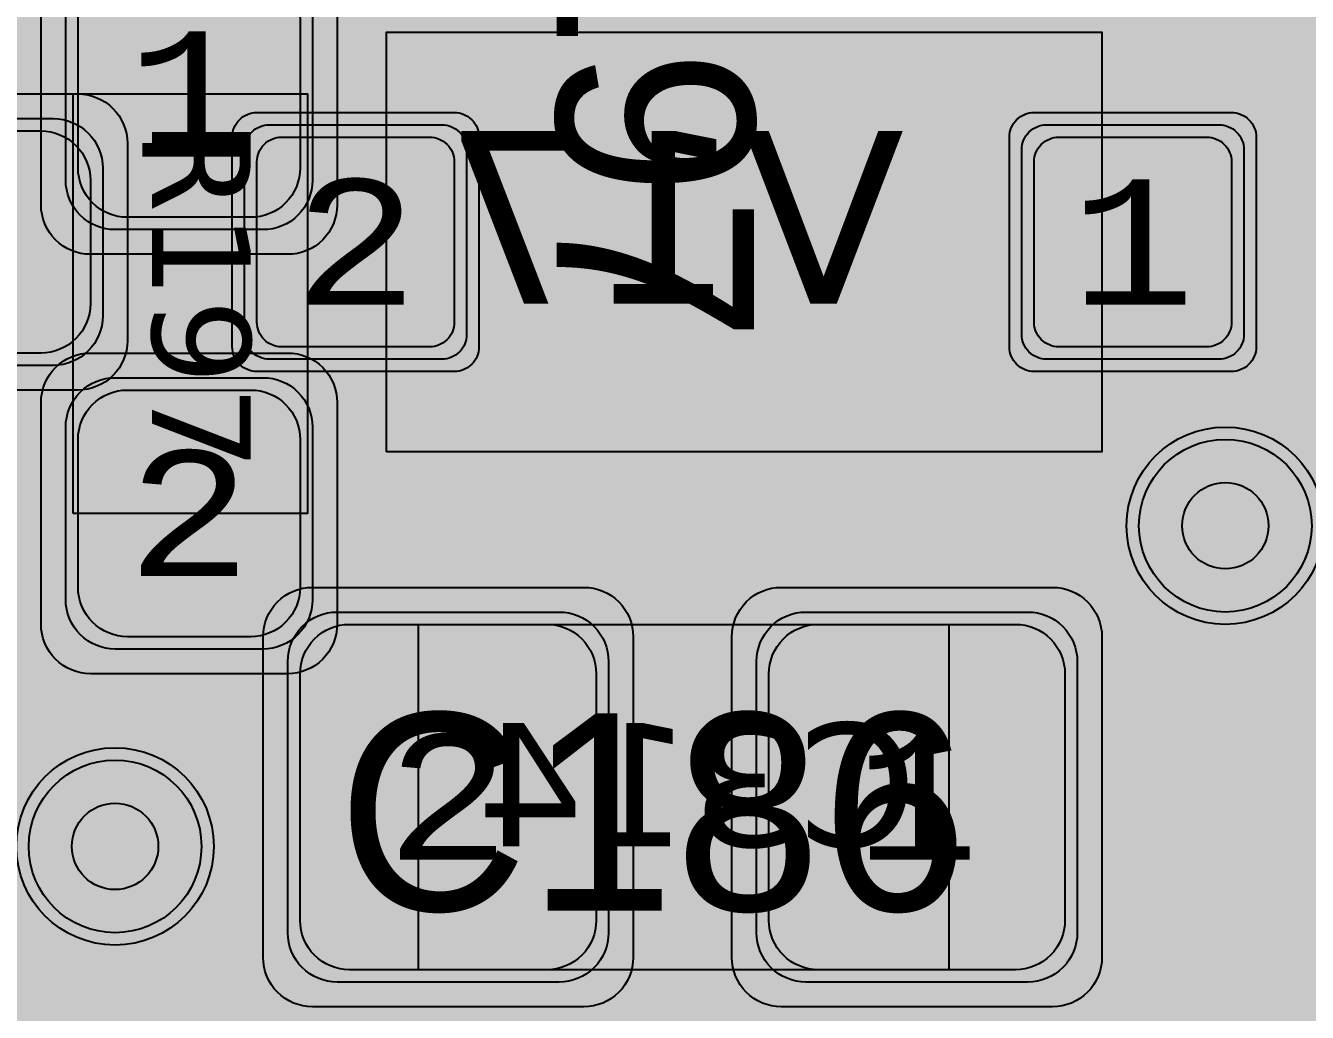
# Model space of a CAD drawing. Extents: x -28 to 199, y -61 to 255.
# Drawn here: x 134.84 to 140.03, y 113.63 to 117.63 of the extents above; entities that cross this region are included whole.
import ezdxf
from ezdxf.enums import TextEntityAlignment as Align

# ---------------------------------------------------------------- set-up
doc = ezdxf.new("R2010")
doc.units = 0
doc.header["$MEASUREMENT"] = 0
for name, color, linetype in [('ASSEMBLY_OUTLINES_BTM', 191, 'CONTINUOUS'), ('ASSEMBLY_OUTLINES_TOP', 102, 'CONTINUOUS'), ('ASSEMBLY_PART_NUMBERS_BTM', 191, 'CONTINUOUS'), ('ASSEMBLY_PART_NUMBERS_TOP', 102, 'CONTINUOUS'), ('ASSEMBLY_REF_DES_BTM', 191, 'CONTINUOUS'), ('ASSEMBLY_REF_DES_TOP', 102, 'CONTINUOUS'), ('DRILL_DRAWING', 21, 'CONTINUOUS'), ('GENERATED_SILKSCREEN_BTM', 255, 'CONTINUOUS'), ('GENERATED_SILKSCREEN_TOP', 140, 'CONTINUOUS'), ('PART_PADS_SMD_BTM', 10, 'CONTINUOUS'), ('PART_PADS_SMD_TOP', 150, 'CONTINUOUS'), ('PIN_NUMBERS_BTM', 8, 'CONTINUOUS'), ('PIN_NUMBERS_TOP', 8, 'CONTINUOUS'), ('PLACEMENT_OUTLINES_BTM', 222, 'CONTINUOUS'), ('PLACEMENT_OUTLINES_TOP', 130, 'CONTINUOUS'), ('PLANE_DATA_LAYER_2', 230, 'CONTINUOUS'), ('PLANE_DATA_LAYER_TOP', 150, 'CONTINUOUS'), ('PLANE_SHAPES_LAYER_2', 230, 'CONTINUOUS'), ('PLANE_SHAPES_LAYER_3', 81, 'CONTINUOUS'), ('PLANE_SHAPES_LAYER_TOP', 150, 'CONTINUOUS'), ('SILKSCREEN_OUTLINES_BTM', 211, 'CONTINUOUS'), ('SILKSCREEN_OUTLINES_TOP', 150, 'CONTINUOUS'), ('SILKSCREEN_REF_DES_TOP', 150, 'CONTINUOUS'), ('SOLDERMASK_PADS_BTM', 12, 'CONTINUOUS'), ('SOLDERMASK_PADS_TOP', 180, 'CONTINUOUS'), ('SOLDERPASTE_PADS_BTM', 12, 'CONTINUOUS'), ('SOLDERPASTE_PADS_TOP', 180, 'CONTINUOUS'), ('TRACES_LAYER_2', 230, 'CONTINUOUS'), ('TRACES_LAYER_3', 81, 'CONTINUOUS'), ('TRACES_LAYER_BOTTOM', 10, 'CONTINUOUS'), ('TRACES_LAYER_TOP', 150, 'CONTINUOUS'), ('VIA_HOLES_LAYER_2', 30, 'CONTINUOUS'), ('VIA_HOLES_LAYER_3', 30, 'CONTINUOUS'), ('VIA_HOLES_LAYER_BOTTOM', 30, 'CONTINUOUS'), ('VIA_HOLES_LAYER_TOP', 30, 'CONTINUOUS'), ('VIA_PADS_LAYER_2', 230, 'CONTINUOUS'), ('VIA_PADS_LAYER_3', 81, 'CONTINUOUS'), ('VIA_PADS_LAYER_BOTTOM', 10, 'CONTINUOUS'), ('VIA_PADS_LAYER_TOP', 150, 'CONTINUOUS')]:
    doc.layers.add(name, color=color, linetype=linetype)
doc.styles.add('COURIER_NEW', font='COUR.TTF')
doc.styles.add('VERDANA', font='verdana.TTF')
doc.styles.add('VERIBEST_GERBER_0', font='txt')

msp = doc.modelspace()

# ---------------------------------------------------------------- hatches: boundary and pattern name
at = {"layer": 'PLANE_DATA_LAYER_2'}
h = msp.add_hatch(color=256, dxfattribs=at)
h.paths.add_polyline_path([(136.977938, 104.900788, -0.0425166317903881), (136.97684, 104.887899, 0.0425189371191998), (136.969634, 104.803321), (136.969634, 103.8357, -0.1989099556854013), (136.947316, 103.781819), (133.471447, 100.30595, 0.1989122151386173), (133.325, 99.952397), (133.325, 93.813669, -0.1989099556853327), (133.302682, 93.759788), (129.846447, 90.303553, 0.1989122151386193), (129.7, 89.95), (129.7, 82.880885, -0.1989099556853327), (129.677682, 82.827004), (125.372996, 78.522318, -0.1989133663344686), (125.319114, 78.5), (124.008004, 78.5, -0.414213562373095), (123.931804, 78.5762), (123.931804, 78.576201, -0.198909955685367), (123.954122, 78.630082), (124.017393, 78.693353, 0.19891218827251), (124.141873, 78.993873), (124.141873, 81.897836, 0.1989121882725186), (124.017393, 82.198356), (121.315166, 84.900583, 0.1989121882725186), (121.014646, 85.025063), (118.085686, 85.025063, 0.1989121882725125), (117.785166, 84.900583), (115.869335, 82.984752, -0.1989133663344686), (115.815453, 82.962434), (111.980365, 82.962434, 0.1989121882725186), (111.679845, 82.837954), (103.605966, 74.764075, -0.6681819935816116), (103.475884, 74.817956), (103.475884, 75.719902, -0.198909955685367), (103.498202, 75.773783), (112.132258, 84.407839, 0.1989121882725186), (112.256738, 84.708359), (112.256738, 87.766792, -0.5791985093720466), (112.371403, 87.832571, 0.9207095428459576), (113.229816, 89.056434, -0.4687192040466884), (113.229816, 89.173566, 0.4687157595514411), (113.229816, 90.326434, -0.4687192040466884), (113.229816, 90.443566, 0.606460415148791), (112.947726, 91.743467, -0.3380635491738142), (112.891615, 91.816971), (112.891615, 91.816972, -0.1989099556853327), (112.913933, 91.870853), (113.850887, 92.807807, -0.4969605349260798), (113.971222, 92.791213, 0.0686227819462532), (114.033421, 92.709116), (117.000682, 89.741856, -0.198909955685367), (117.023, 89.687975), (117.023, 88.767429, -0.228048003750335), (116.994354, 88.707889, 2.854432025872091), (117.805646, 88.707889, -0.228048003750335), (117.777, 88.767429), (117.777, 89.875696, 0.1989121654681639), (117.666579, 90.142275), (114.699318, 93.109536, -0.1989099556853327), (114.677, 93.163417), (114.677, 100.732571, -0.228048003750335), (114.705646, 100.792111, 0.8407221043194625), (114.090183, 101.915205, -0.5141069145394279), (113.989386, 101.987326), (113.989386, 107.618063, -0.6172571328269955), (114.111169, 107.679126, 1.9943987198418727), (114.111169, 108.720874, -0.617257132826957), (113.989386, 108.781937), (113.989386, 126.654985, 0.032533120066096), (113.985795, 126.710116, -0.0325342524810923), (113.985151, 126.720001), (113.985151, 126.720002, -0.6681819935815638), (114.115233, 126.773883), (114.280695, 126.608421, 0.1989121654681736), (114.547274, 126.498), (122.056386, 126.498, -0.1989133663344687), (122.110268, 126.475682), (126.281524, 122.304426, -0.198909955685367), (126.303842, 122.250545), (126.303842, 122.119158, 0.1236662247943365), (126.348588, 121.941012, -0.1606780001424822), (126.356831, 121.893987, 0.3606560929037287), (126.788539, 121.185359, -0.7687174069834758), (126.778046, 121.038457, 7.647506935409171), (127.111461, 121.014641, -0.7687174069834617), (127.121954, 121.161543, 0.6405844281364371), (127.405646, 122.307889, -0.2280480037503427), (127.377, 122.367429), (127.377, 126.6738, -0.414213562373095), (127.4532, 126.75), (128.865978, 126.75, -0.414213562373095), (128.942178, 126.6738), (128.942178, 126.673799, -0.1989099556854013), (128.91986, 126.619918), (128.533421, 126.233479, 0.1989121654681667), (128.423, 125.9669), (128.423, 123.567429, -0.2280480037503427), (128.394354, 123.507889, 2.8544320258721156), (129.205646, 123.507889, -0.2280480037503427), (129.177, 123.567429), (129.177, 125.779179, -0.1989099556854013), (129.199318, 125.83306), (129.986579, 126.62032, 0.0741021212229936), (130.052722, 126.70963, -0.277099918590679), (130.119973, 126.75), (130.174273, 126.75, -0.403683824490227), (130.250423, 126.676549, 0.1956893404127855), (130.451391, 126.229628, -0.2050724899553478), (130.475, 126.174486), (130.475, 122.295253, 0.1989121882725126), (130.59948, 121.994733), (131.330527, 121.263686, -0.1989099556854013), (131.352845, 121.209805), (131.352845, 114.763663, -0.8295497216643613), (131.205645, 114.735997, 0.8295609199568306), (129.95, 114.500001), (129.95, 114.499999, 0.8295609199568306), (131.205645, 114.264003, -0.8295497216643613), (131.352845, 114.236337), (131.352845, 111.668815, -0.198909955685367), (131.330527, 111.614934), (130.692799, 110.977206, 0.1989121882725064), (130.568319, 110.676686), (130.568319, 108.164856, -0.5413714910477632), (130.461467, 108.095093, 0.5413712452295936), (129.55, 107.500001), (129.55, 107.499999, 0.5413712452295937), (130.461467, 106.904907, -0.5413714910477633), (130.568319, 106.835144), (130.568319, 97.583681, 0.1490008545897866), (130.64056, 97.346645, -0.1489978148350905), (130.653512, 97.304146), (130.653512, 97.304145, -0.1942207066511618), (130.632158, 97.251246, 0.5485069438402771), (130.888539, 96.185359, -0.7687174069834758), (130.878046, 96.038457, 7.647506935409185), (131.211461, 96.014641, -0.7687174069834617), (131.221954, 96.161543, 0.6100588580781182), (131.548609, 97.270372, -0.2050724899553477), (131.525, 97.325514), (131.525, 97.477, 0.1677021551964094), (131.434538, 97.739125, -0.1677006453007844), (131.418319, 97.786122), (131.418319, 99.596475, -0.6231693714019529), (131.541139, 99.656749, 0.6231768727902992), (132.75, 100.25, 0.2119397726903838), (132.503162, 100.806173, -0.3779195606310377), (132.491822, 100.906327, 0.943356937975585), (131.551481, 101.648536, -0.6897061753667568), (131.418319, 101.69915), (131.418319, 102.749052, -0.7432602490610456), (131.558052, 102.791123, 0.507237571601238), (132.605828, 102.741787, -0.1165650662333721), (132.633526, 102.76327, 0.0896815058504722), (132.757792, 102.84948), (133.304231, 103.395919, 0.1989121882725186), (133.428711, 103.696439), (133.428711, 113.150158, -0.198909955685367), (133.451029, 113.204039), (134.00052, 113.75353, 0.1989121882725125), (134.125, 114.05405), (134.125, 115.174486, -0.2050724899553477), (134.148609, 115.229628, 2.4974351542811806), (133.251391, 115.229628, -0.2050724899553478), (133.275, 115.174486), (133.275, 114.261653, -0.198909955685367), (133.252682, 114.207772), (132.703191, 113.658281, 0.1989121882725126), (132.578711, 113.357761), (132.578711, 103.904042, -0.1989099556853327), (132.556393, 103.850161), (132.460599, 103.754367, -0.3152207587686722), (132.374533, 103.739179, 0.3712566469041549), (131.558052, 103.508877, -0.7432602490609853), (131.418319, 103.550948), (131.418319, 110.469083, -0.1989099556854013), (131.440637, 110.522964), (132.078365, 111.160692, 0.1989121882725248), (132.202845, 111.461212), (132.202845, 119.995489, -0.6681819935816593), (132.332927, 120.04937), (136.401408, 115.980889, -0.1989099556853327), (136.423726, 115.927008), (136.423726, 114.512395, -0.1989099556853327), (136.401408, 114.458514), (135.933735, 113.990841, -0.6681819935816593), (135.803653, 114.044722), (135.803653, 114.044723, -0.0900388652559256), (135.808516, 114.071509, 4.621395072748782), (135.428491, 113.691484, -0.5237901792127903), (135.531477, 113.620147), (135.531477, 113.620146, -0.1989099556853327), (135.509159, 113.566265), (133.808701, 111.865807, 0.1989122151386246), (133.662254, 111.512254), (133.662254, 107.537746, 0.1989122151386246), (133.808701, 107.184193), (135.333909, 105.658985, -0.1650613667127099), (135.355574, 105.615061, 0.6437565302444234), (136.487538, 105.270109, -0.5051906878791393), (136.609743, 105.259398, 0.1480370251817164), (136.933858, 104.969889, -0.2917988228267626), (136.977938, 104.900789)], flags=0)
h.paths.add_polyline_path([(113.85, 87, -0.9999999999999999), (115.15, 87, -0.9999999999999999)], flags=0)
h.paths.add_polyline_path([(115.25, 125.5, -0.9999999999999999), (116.55000000000001, 125.5, -0.9999999999999999)], flags=0)
h.paths.add_polyline_path([(114.75, 123, -0.9999999999999999), (116.75, 123, -0.9999999999999999)], flags=0)
h.paths.add_polyline_path([(116.232776, 95.682577, 0.7726673183828902), (117.45, 95.999999), (117.45, 96, 0.7083066378647846), (116.29314, 96.40693, -0.531760018124995), (116.167224, 96.417423, 0.772667318382902), (114.95, 96.100001), (114.95, 96.1, 0.7083066378647764), (116.10686, 95.69307, -0.5317600181249857)], flags=0)
h.paths.add_polyline_path([(117.421331, 99.860255, 3.363991928619301), (117.304585, 100.560731, -0.5417095603560502), (117.178669, 100.539745, 3.3639919286193174), (117.295415, 99.839269, -0.5417095603560539)], flags=0)
h.paths.add_polyline_path([(117.44999999999999, 92.3, -0.9999999999999999), (118.75, 92.3, -0.9999999999999999)], flags=0)
h.paths.add_polyline_path([(119.55, 113.4, -0.9999999999999999), (120.85000000000001, 113.4, -0.9999999999999999)], flags=0)
h.paths.add_polyline_path([(119.75, 109.5, -0.9999999999999999), (121.25, 109.5, -0.9999999999999999)], flags=0)
h.paths.add_polyline_path([(120.35, 98.8, -0.9999999999999999), (121.65, 98.8, -0.9999999999999999)], flags=0)
h.paths.add_polyline_path([(120.35, 111.4, -0.9999999999999999), (121.65, 111.4, -0.9999999999999999)], flags=0)
h.paths.add_polyline_path([(120.457283, 123.057713, -0.5359062211731089), (120.330385, 123.05719, 1.3513703040546192), (119.123088, 121.573751, -0.3050494922752397), (119.170567, 121.503171), (119.170567, 121.50317, -0.198909955685367), (119.148249, 121.449289), (118.350727, 120.651767, 0.1989121882725187), (118.226247, 120.351247), (118.226247, 106.65885, -0.198909955685367), (118.203929, 106.604969), (117.471074, 105.872114, -0.205074051956066), (117.415388, 105.849817, 2.455220229755274), (118.05, 105.2), (118.05, 105.199998, 0.0059190874028198), (118.049817, 105.215386, -0.0058690278396138), (118.049796, 105.217175), (118.049796, 105.217193, -0.198909955685367), (118.072114, 105.271074), (118.951767, 106.150727, 0.1989121882725038), (119.076247, 106.451247), (119.076247, 120.143644, -0.198909955685367), (119.098565, 120.197525), (120.108818, 121.207778, -0.0494623730732118), (120.12045, 121.217311, 0.0494618080928846), (120.185326, 121.27048), (120.787867, 121.873021, 0.0494618080928846), (120.841036, 121.937897, -0.0494623730731728), (120.850569, 121.949529), (120.928926, 122.027886, -0.2050740519560306), (120.984612, 122.050183, 1.6971064696081972)], flags=0)
h.paths.add_polyline_path([(121.25, 117.75, -0.9999999999999999), (122.75, 117.75, -0.9999999999999999)], flags=0)
h.paths.add_polyline_path([(122.05, 111.4, -0.9999999999999999), (123.35000000000001, 111.4, -0.9999999999999999)], flags=0)
h.paths.add_polyline_path([(123.29571, 88.162026, 1.6796277836471416), (121.75, 89), (121.75, 88.999999, 0.2324567467697626), (122.139102, 88.20829, -0.3917746108587368), (122.156291, 88.106204, 0.1460189195089194), (122.05, 87.750001), (122.05, 87.75, 1.2874404369000827), (123.270422, 88.061638, -0.3917717789363406)], flags=0)
h.paths.add_polyline_path([(122.65, 105.6, 3.3327468859538776), (123.044022, 106.197474, -0.5991018826014798), (122.939092, 106.281417, 0.0458969718785636), (122.95, 106.399998), (122.95, 106.4, 0.9999999999999999), (121.65, 106.4, 0.2331537315633807), (121.904279, 105.88434, -0.74720291741978), (121.851814, 105.747931, 2.557353807463251), (122.45, 105.1, 0.2331537315633762), (122.195721, 105.61566, -0.74720291741978), (122.248186, 105.752069, 0.121739685827647), (122.555978, 105.802526, -0.599101882601538), (122.660908, 105.718583, 0.0458969718785636), (122.65, 105.600002)], flags=0)
h.paths.add_polyline_path([(123.776372, 102.215741, 2.268015238537925), (122.670454, 102.273947, -0.1736308664859839), (122.687772, 102.22558, -0.157828441953958), (122.673316, 102.180924, 1.8365540169308305), (123.763761, 102.123532, -0.3408039055902447)], flags=0)
h.paths.add_polyline_path([(125.85, 89.1, -0.9999999999999999), (127.15, 89.1, -0.9999999999999999)], flags=0)
h.paths.add_polyline_path([(126.05, 118.8, -0.9999999999999999), (127.35000000000001, 118.8, -0.9999999999999999)], flags=0)
h.paths.add_polyline_path([(126.25, 103.7, -0.9999999999999999), (127.55000000000001, 103.7, -0.9999999999999999)], flags=0)
h.paths.add_polyline_path([(126.35, 85.4, -0.9999999999999999), (127.65, 85.4, -0.9999999999999999)], flags=0)
h.paths.add_polyline_path([(126.35, 87.3, -0.9999999999999999), (127.65, 87.3, -0.9999999999999999)], flags=0)
h.paths.add_polyline_path([(126.75, 115.5, -0.9999999999999999), (128.25, 115.5, -0.9999999999999999)], flags=0)
h.paths.add_polyline_path([(127.25, 83.2, -0.9999999999999999), (128.55, 83.2, -0.9999999999999999)], flags=0)
h.paths.add_polyline_path([(129.5, 95.5), (129.5, 95.500001, 0.2347951257838049), (129.202889, 96.097823, -0.2347971625886518), (129.172702, 96.158562), (129.172702, 96.158563, -0.1989099556854013), (129.19502, 96.212444), (129.356027, 96.373451, 0.1989121882725038), (129.480507, 96.673971), (129.480507, 106.455132, 0.1989121882725038), (129.356027, 106.755652), (126.719253, 109.392426, -0.198909955685367), (126.696935, 109.446307), (126.696935, 110.90022, -0.67775882677704), (126.828419, 110.952662, 2.507233776086384), (126.828419, 111.847338, -0.6777588267769905), (126.696935, 111.89978), (126.696935, 112.86566, 0.1989121882725038), (126.572455, 113.16618), (124.983033, 114.755602, -0.1989099556854013), (124.960715, 114.809483), (124.960715, 119.828112, -0.198909955685367), (124.983033, 119.881993), (125.328926, 120.227886, -0.205074051956065), (125.384612, 120.250183, 2.4552148235298628), (124.75, 120.900002, 0.0059190874028197), (124.750183, 120.884614, -0.0058690278396127), (124.750204, 120.882825), (124.750204, 120.882807, -0.198909955685367), (124.727886, 120.828926), (124.494453, 120.595493, -0.6681819935815638), (124.364371, 120.649374), (124.364371, 120.717126, 0.1989121882725125), (124.239891, 121.017646), (123.147318, 122.110219, -0.198909955685367), (123.125, 122.1641), (123.125, 122.174486, -0.2050724899553477), (123.148609, 122.229628, 2.4974351542811517), (122.251391, 122.229628, -0.2050724899553829), (122.275, 122.174486), (122.275, 121.956497, 0.1989121882725126), (122.39948, 121.655977), (123.492053, 120.563404, -0.198909955685367), (123.514371, 120.509523), (123.514371, 114.406551, 0.19891218827251), (123.638851, 114.106031), (125.318568, 112.426314, -0.198909955685367), (125.340886, 112.372433), (125.340886, 108.878879, 0.1989121882725126), (125.465366, 108.578359), (127.852682, 106.191043, -0.1989099556853327), (127.875, 106.137162), (127.875, 101.425514, -0.2050724899553478), (127.851391, 101.370372, 0.8159834667607626), (128.527623, 100.291159, -0.5233351739894394), (128.630507, 100.219784), (128.630507, 96.881574, -0.1989099556853327), (128.608189, 96.827693), (128.405604, 96.625108, -0.1809134408217212), (128.357013, 96.602974, 0.147660489474916), (128.127329, 96.515812, -0.1654600424582982), (128.080857, 96.5), (127.85, 96.5, 0.1989121882725099), (127.54948, 96.37552), (127.49948, 96.32552, 0.1357250226602834), (127.387774, 96.128414, -0.5450822061688504), (127.266471, 96.087288, 1.9695384942564944), (127.217953, 94.87725, -0.3731724528837284), (127.317035, 94.864977, 0.4338714127250044), (128.266221, 94.847079, -0.3498081147665029), (128.360455, 94.859099, 0.5848883345755964)], flags=0)
h.paths.add_polyline_path([(130.373451, 92.726979, 7.377999984181714), (130.373451, 93.073021, -0.7612838800058466), (130.226549, 93.073021, 7.377999984181725), (130.226549, 92.726979, -0.7612838800058466)], flags=0)
at = {"layer": 'PLANE_DATA_LAYER_TOP'}
h = msp.add_hatch(color=256, dxfattribs=at)
h.paths.add_polyline_path([(145, 119.426166, -0.7996942034350105), (144.854968, 119.393477, 0.799697104217881), (142, 118.750001), (142, 118.749999, 0.799697104217881), (144.854968, 118.106523, -0.7996942034350105), (145, 118.073834), (145, 114.926166, -0.7996942034350105), (144.854968, 114.893477, 0.799697104217881), (142, 114.250001), (142, 114.249999, 0.799697104217881), (144.854968, 113.606523, -0.7996942034350105), (145, 113.573834), (145, 111.5762, -0.414213562373095), (144.9238, 111.5), (139.3262, 111.5, -0.414213562373095), (139.25, 111.5762), (139.25, 111.89139, -0.1579723180388741), (139.264481, 111.93608, 0.1579736474302208), (139.35, 112.2), (139.35, 113.3, 0.1579736474302208), (139.264481, 113.56392, -0.1579723180388741), (139.25, 113.60861), (139.25, 120.9238, -0.414213562373095), (139.3262, 121), (144.9238, 121, -0.414213562373095), (145, 120.9238)], flags=0)
h.paths.add_polyline_path([(141, 112.3, -0.9999999999999999), (142.2, 112.3, -0.9999999999999999)], flags=0)
at = {"layer": 'PLANE_SHAPES_LAYER_2'}
h = msp.add_hatch(color=256, dxfattribs=at)
h.paths.add_polyline_path([(169.5, 129.25), (149.5, 129.25), (142.25, 122), (142.25, 90.5), (147.5, 90.5), (147.5, 80), (154, 80), (154, 69.25), (131.75, 69.25), (131.75, 73.25), (121.25, 73.25), (121.25, 81), (110.5, 81), (110.5, 125.75), (106.5, 125.75), (106.5, 128.75), (93.5, 128.75), (93.5, 120.25), (91.75, 120.25), (91.75, 121.5), (80, 121.5), (80, 118.25), (73.25, 118.25), (73.25, 124.5), (67.5, 124.5), (67.5, 128), (57.75, 128), (57.75, 120.25), (55.25, 120.25), (55.25, 121.5), (47.5, 121.5), (47.5, 119), (35, 119), (35, 134.75), (32.75, 134.75), (32.75, 159.75), (29.25, 159.75), (29.25, 175.25), (22.5, 175.25), (22.5, 195.25), (17.25, 195.25), (17.25, 198), (22.5, 198), (22.5, 216.5), (40.25, 216.5), (40.25, 235.5), (54.5, 235.5), (54.5, 254), (87.25, 254), (87.25, 236.25), (86.25, 236.25), (86.25, 228.75), (81, 228.75), (81, 218.75), (95.25, 218.75), (95.25, 194.5), (87, 194.5), (87, 172), (131.1, 172), (131.1, 208.75), (115.5, 208.75), (115.5, 213.75), (106.75, 213.75), (106.75, 218.75), (110.25, 222.25), (110.25, 226.25), (142.5, 226.25), (142.5, 221.5), (160.5, 221.5), (160.5, 240.75), (169.5, 240.75)])
h.paths.add_polyline_path([(35.5, 149.5), (41.75, 149.5), (41.75, 152), (39.25, 152), (39.25, 154), (37.75, 154), (37.75, 152), (35.5, 152)], flags=16)
h.paths.add_polyline_path([(37.5, 125.75), (37.5, 128.75), (42.75, 128.75), (42.75, 125.75)], flags=16)
h.paths.add_polyline_path([(52, 127.75), (52, 130.75), (54.25, 130.75), (54.25, 127.75)], flags=16)
h.paths.add_polyline_path([(50.75, 219.5), (50.75, 226.5), (71.75, 226.5), (71.75, 219.5)], flags=16)
h.paths.add_polyline_path([(66.5, 150.75), (66.5, 177.5), (72.25, 177.5), (72.25, 150.75)], flags=16)
h.paths.add_polyline_path([(47.25, 185.25), (73, 185.25), (73, 188.25), (70.25, 188.25), (70.25, 191), (47.25, 191)], flags=16)
h.paths.add_polyline_path([(84.5, 208), (84.5, 212.75), (85, 212.75), (85, 208)], flags=16)
h.paths.add_polyline_path([(61.5, 137.25), (87.75, 137.25), (87.75, 140.5), (84.75, 140.5), (84.75, 143), (61.5, 143)], flags=16)
h.paths.add_polyline_path([(88.75, 127), (88.75, 130), (91, 130), (91, 127)], flags=16)
h.paths.add_polyline_path([(85.5, 130.25), (85.5, 132.5), (91, 132.5), (91, 130.25)], flags=16)
h.paths.add_polyline_path([(108.75, 142.25), (135.75, 142.25), (135.75, 145.75), (132.25, 145.75), (132.25, 149), (108.75, 149)], flags=16)
h.paths.add_polyline_path([(114.25, 126.75), (140.75, 126.75), (140.75, 129.75), (137.25, 129.75), (137.25, 133), (114.25, 133)], flags=16)
h.paths.add_polyline_path([(155.25, 180.25), (166.25, 180.25), (166.25, 186.25), (152.25, 186.25), (152.25, 183), (155.25, 183)], flags=16)
at = {"layer": 'PLANE_SHAPES_LAYER_3'}
h = msp.add_hatch(color=256, dxfattribs=at)
h.paths.add_polyline_path([(169.5, 129.25), (149.5, 129.25), (142.25, 122), (142.25, 90.5), (147.5, 90.5), (147.5, 80), (154, 80), (154, 69.25), (131.75, 69.25), (131.75, 73.25), (121.25, 73.25), (121.25, 81), (110.5, 81), (110.5, 125.75), (106.5, 125.75), (106.5, 128.75), (93.5, 128.75), (93.5, 120.25), (91.75, 120.25), (91.75, 121.5), (80, 121.5), (80, 118.25), (73.25, 118.25), (73.25, 124.5), (67.5, 124.5), (67.5, 127.75), (58.25, 127.75), (58.25, 130.25), (88.75, 130.25), (88.75, 127), (91, 127), (91, 132.5), (55, 132.5), (55, 131.25), (52, 131.25), (52, 127.75), (55, 127.75), (55, 127.25), (57.75, 127.25), (57.75, 120.25), (55.25, 120.25), (55.25, 121.5), (47.5, 121.5), (47.5, 119), (35, 119), (35, 134.75), (32.75, 134.75), (32.75, 159.75), (29.25, 159.75), (29.25, 175.25), (22.5, 175.25), (22.5, 195.25), (17.25, 195.25), (17.25, 198), (22.5, 198), (22.5, 216.5), (40.25, 216.5), (40.25, 235.5), (54.5, 235.5), (54.5, 254), (87.25, 254), (87.25, 236.25), (86.25, 236.25), (86.25, 228.75), (81, 228.75), (81, 218.75), (95.25, 218.75), (95.25, 194.5), (87, 194.5), (87, 172), (131.1, 172), (131.1, 208.75), (115.5, 208.75), (115.5, 213.75), (106.75, 213.75), (106.75, 218.75), (110.25, 222.25), (110.25, 226.25), (142.5, 226.25), (142.5, 221.5), (160.5, 221.5), (160.5, 240.75), (169.5, 240.75)])
h.paths.add_polyline_path([(35.5, 149.5), (41.75, 149.5), (41.75, 152), (39.25, 152), (39.25, 154), (37.75, 154), (37.75, 152), (35.5, 152)], flags=16)
h.paths.add_polyline_path([(37.5, 125.75), (37.5, 128.75), (42.75, 128.75), (42.75, 125.75)], flags=16)
h.paths.add_polyline_path([(50.75, 219.5), (50.75, 226.5), (71.75, 226.5), (71.75, 219.5)], flags=16)
h.paths.add_polyline_path([(66.5, 150.75), (66.5, 177.5), (72.25, 177.5), (72.25, 150.75)], flags=16)
h.paths.add_polyline_path([(47.25, 185.25), (73, 185.25), (73, 188.25), (70.25, 188.25), (70.25, 191), (47.25, 191)], flags=16)
h.paths.add_polyline_path([(84.5, 208), (84.5, 212.75), (85, 212.75), (85, 208)], flags=16)
h.paths.add_polyline_path([(61.5, 137.25), (87.75, 137.25), (87.75, 140.5), (84.75, 140.5), (84.75, 143), (61.5, 143)], flags=16)
h.paths.add_polyline_path([(108.75, 142.25), (135.75, 142.25), (135.75, 145.75), (132.25, 145.75), (132.25, 149), (108.75, 149)], flags=16)
h.paths.add_polyline_path([(114.25, 126.75), (140.75, 126.75), (140.75, 129.75), (137.25, 129.75), (137.25, 133), (114.25, 133)], flags=16)
h.paths.add_polyline_path([(155.25, 180.25), (166.25, 180.25), (166.25, 186.25), (152.25, 186.25), (152.25, 183), (155.25, 183)], flags=16)
at = {"layer": 'VIA_HOLES_LAYER_2'}
h = msp.add_hatch(color=256, dxfattribs=at)
edge = h.paths.add_edge_path()
edge.add_arc((139.7, 115.6), 0.175, 0, 360)
h = msp.add_hatch(color=256, dxfattribs=at)
edge = h.paths.add_edge_path()
edge.add_arc((135.2, 114.3), 0.175, 0, 360)
at = {"layer": 'VIA_HOLES_LAYER_3'}
h = msp.add_hatch(color=256, dxfattribs=at)
edge = h.paths.add_edge_path()
edge.add_arc((139.7, 115.6), 0.175, 0, 360)
h = msp.add_hatch(color=256, dxfattribs=at)
edge = h.paths.add_edge_path()
edge.add_arc((135.2, 114.3), 0.175, 0, 360)
at = {"layer": 'VIA_HOLES_LAYER_BOTTOM'}
h = msp.add_hatch(color=256, dxfattribs=at)
edge = h.paths.add_edge_path()
edge.add_arc((139.7, 115.6), 0.175, 0, 360)
h = msp.add_hatch(color=256, dxfattribs=at)
edge = h.paths.add_edge_path()
edge.add_arc((135.2, 114.3), 0.175, 0, 360)
at = {"layer": 'VIA_HOLES_LAYER_TOP'}
h = msp.add_hatch(color=256, dxfattribs=at)
edge = h.paths.add_edge_path()
edge.add_arc((139.7, 115.6), 0.175, 0, 360)
h = msp.add_hatch(color=256, dxfattribs=at)
edge = h.paths.add_edge_path()
edge.add_arc((135.2, 114.3), 0.175, 0, 360)

# ---------------------------------------------------------------- linework, layer by layer
at = {"layer": 'ASSEMBLY_OUTLINES_BTM'}
for points in [[(136.3, 115.9), (136.3, 117.6), (139.2, 117.6), (139.2, 115.9)], [(136.43, 113.8), (136.43, 115.2), (138.58, 115.2), (138.58, 113.8)]]:
    msp.add_lwpolyline(points, close=True, dxfattribs=at)
at = {"layer": 'ASSEMBLY_OUTLINES_BTM', "const_width": 0.1}
msp.add_lwpolyline([(138.75, 117.5), (138.75, 116)], dxfattribs=at)
at = {"layer": 'ASSEMBLY_OUTLINES_TOP'}
msp.add_lwpolyline([(135.03, 115.65), (135.03, 117.35), (135.98, 117.35), (135.98, 115.65)], close=True, dxfattribs=at)
at = {"layer": 'GENERATED_SILKSCREEN_BTM', "const_width": 0.15}
for points in [[(139.58, 118.4436), (139.9976, 117.7004)], [(139.9976, 117.7004), (139.9992, 117.6948), (139.9984, 117.6892), (139.9952, 117.6844), (139.9904, 117.6812), (139.9848, 117.6796), (139.9792, 117.6788), (139.9744, 117.6804), (139.9704, 117.6852), (139.5392, 118.4524)]]:
    msp.add_lwpolyline(points, dxfattribs=at)
for points in [[(139.200005, 117.3), (139.199995, 117.3), (139.199995, 117.599995), (136.300005, 117.599995), (136.300005, 117.3), (136.299995, 117.3), (136.299995, 117.6, -0.4142135624), (136.3, 117.600005), (139.2, 117.600005, -0.4142135624), (139.200005, 117.6), (139.200005, 117.3)], [(139.200005, 115.9, -0.4142135624), (139.2, 115.899995), (136.3, 115.899995, -0.4142135624), (136.299995, 115.9), (136.299995, 116.2), (136.300005, 116.2), (136.300005, 115.900005), (139.199995, 115.900005), (139.199995, 116.2), (139.200005, 116.2), (139.200005, 115.9)], [(137.769515, 115.200005, 1.10969e-05), (137.769508, 115.199995), (137.230492, 115.199995, 1.10969e-05), (137.230485, 115.200005), (137.769515, 115.200005)], [(137.769515, 113.799995), (137.230485, 113.799995, 1.10969e-05), (137.230492, 113.800005), (137.769508, 113.800005, 1.10969e-05), (137.769515, 113.799995)]]:
    msp.add_lwpolyline(points, format="xyb", dxfattribs=at)
at = {"layer": 'GENERATED_SILKSCREEN_TOP', "const_width": 0.15}
for points in [[(136.9932, 117.9204), (136.9932, 117.6084), (136.994, 117.6028), (136.998, 117.598), (137.0036, 117.5956), (137.0092, 117.5948), (137.0156, 117.5956), (137.0212, 117.598), (137.0252, 117.6028), (137.026, 117.6084), (137.026, 117.7492)], [(136.9964, 117.166), (137.106, 117.3004), (137.11, 117.3044), (137.1148, 117.3052), (137.1204, 117.3044), (137.126, 117.3012), (137.1308, 117.298), (137.1332, 117.2924), (137.134, 117.2876), (137.1324, 117.282), (137.026, 117.1516), (137.026, 116.8932), (137.1268, 116.7684), (137.414, 116.7684), (137.326, 116.8772), (137.3244, 116.8804), (137.3236, 116.8812), (137.3228, 116.8836), (137.3228, 116.8868), (137.3228, 117.1564), (137.3228, 117.1596), (137.3252, 117.1644), (137.326, 117.166), (137.4348, 117.3004), (137.4356, 117.302), (137.4372, 117.3036), (137.4396, 117.3052), (137.4452, 117.3068), (137.4484, 117.3076), (137.6676, 117.3076), (137.6716, 117.3068), (137.6748, 117.3052), (137.6772, 117.3036), (137.678, 117.302), (137.6804, 117.3004), (137.79, 117.166), (137.7908, 117.1628), (137.7916, 117.1604), (137.7924, 117.1596), (137.7932, 117.1564), (137.7932, 116.8868), (137.7924, 116.8836), (137.7924, 116.8828), (137.7916, 116.882), (137.7908, 116.8796), (137.79, 116.8764), (137.6804, 116.742), (137.6772, 116.7396), (137.6732, 116.7388), (137.6708, 116.7372), (137.6676, 116.7364), (137.1188, 116.7364), (137.1164, 116.7372), (137.1108, 116.7388), (137.1092, 116.7396), (137.106, 116.742), (136.9964, 116.8764), (136.9948, 116.8804), (136.994, 116.8812), (136.994, 116.8828), (136.994, 116.8844), (136.9932, 116.8852), (136.9932, 116.8868), (136.9932, 117.1564), (136.994, 117.1596), (136.9948, 117.1628), (136.9964, 117.166)], [(137.6596, 117.2748), (137.4564, 117.2748), (137.3548, 117.1516), (137.3548, 116.8932), (137.4564, 116.7684), (137.6596, 116.7684), (137.7604, 116.8932), (137.7604, 117.1516), (137.6596, 117.2748)], [(137.0172, 116.4412), (137.0116, 116.4428), (137.006, 116.442), (137.0012, 116.438), (136.998, 116.434), (136.9964, 116.4284), (136.9956, 116.4228), (136.998, 116.418), (137.002, 116.414), (137.7692, 115.9828), (137.7732, 115.9812), (137.7764, 115.9812), (137.7796, 115.9812), (137.7828, 115.9828), (137.7876, 115.9852), (137.7908, 115.9884), (137.7924, 115.9924), (137.7932, 115.9964), (137.7932, 116.5364), (137.7916, 116.542), (137.7876, 116.546), (137.7828, 116.5492), (137.7764, 116.55), (137.7708, 116.5492), (137.7652, 116.546), (137.7612, 116.542), (137.7604, 116.5364), (137.7604, 116.0236), (137.0172, 116.4412)], [(137.0776, 114.0592), (137.0712, 114.0576), (137.068, 114.0544), (137.0656, 114.0488), (137.0648, 114.0424), (137.0656, 114.0368), (137.068, 114.0312), (137.0712, 114.0272), (137.0776, 114.0264), (137.3896, 114.0264), (137.3952, 114.0272), (137.4, 114.0312), (137.4024, 114.0368), (137.4032, 114.0424), (137.4024, 114.0488), (137.4, 114.0544), (137.3952, 114.0576), (137.3896, 114.0592), (137.2488, 114.0592), (137.2488, 114.8104), (137.248, 114.816), (137.2456, 114.82), (137.2416, 114.8224), (137.236, 114.8232), (137.232, 114.824), (137.228, 114.824), (137.2248, 114.8224), (137.2216, 114.8192), (137.0656, 114.6), (137.0632, 114.5944), (137.0632, 114.5888), (137.0656, 114.584), (137.0696, 114.58), (137.0744, 114.5768), (137.08, 114.5752), (137.0832, 114.5752), (137.0856, 114.576), (137.0896, 114.5808), (137.2176, 114.76), (137.2176, 114.0592), (137.0776, 114.0592)], [(136.3496, 114.0296), (136.2152, 114.1392), (136.2112, 114.1416), (136.2104, 114.1448), (136.2088, 114.148), (136.208, 114.152), (136.208, 114.7008), (136.2088, 114.7048), (136.2104, 114.708), (136.212, 114.7096), (136.2128, 114.7112), (136.2144, 114.7136), (136.3496, 114.8232), (136.352, 114.824), (136.3544, 114.8248), (136.3552, 114.8256), (136.3584, 114.8264), (136.628, 114.8264), (136.632, 114.8256), (136.6336, 114.8248), (136.636, 114.824), (136.6384, 114.8232), (136.7736, 114.7136), (136.7768, 114.7096), (136.7784, 114.7032), (136.7776, 114.6984), (136.776, 114.6944), (136.7736, 114.6912), (136.7696, 114.688), (136.7656, 114.6856), (136.7616, 114.6848), (136.7576, 114.6848), (136.7544, 114.6872), (136.6224, 114.7936), (136.364, 114.7936), (136.2408, 114.6928), (136.2408, 114.16), (136.364, 114.0592), (136.6224, 114.0592), (136.7544, 114.1656), (136.7576, 114.1672), (136.7616, 114.168), (136.7656, 114.1672), (136.7696, 114.1648), (136.7736, 114.1616), (136.776, 114.1576), (136.7776, 114.1528), (136.7784, 114.148), (136.7768, 114.1432), (136.7736, 114.1392), (136.6384, 114.0296), (136.6352, 114.028), (136.6344, 114.0272), (136.632, 114.0272), (136.6312, 114.0264), (136.6304, 114.0264), (136.628, 114.0264), (136.3584, 114.0264), (136.3552, 114.0272), (136.352, 114.028), (136.3496, 114.0296)], [(138.2272, 114.5312), (138.2016, 114.4544), (138.2272, 114.3776), (138.2272, 114.3752), (138.228, 114.372), (138.228, 114.1248), (138.228, 114.1224), (138.2272, 114.12), (138.2264, 114.1168), (138.2232, 114.1136), (138.1432, 114.0312), (138.14, 114.028), (138.1352, 114.0272), (138.132, 114.0264), (137.8384, 114.0264), (137.836, 114.0264), (137.8336, 114.0272), (137.8304, 114.028), (137.8272, 114.0312), (137.7472, 114.1136), (137.744, 114.1168), (137.7424, 114.12), (137.7424, 114.1248), (137.7424, 114.372), (137.7424, 114.3752), (137.7424, 114.3768), (137.7432, 114.3776), (137.7688, 114.4544), (137.7432, 114.5312), (137.7424, 114.532), (137.7424, 114.5368), (137.7424, 114.7288), (137.7424, 114.732), (137.744, 114.736), (137.7472, 114.74), (137.8272, 114.8224), (137.8304, 114.8248), (137.8336, 114.8256), (137.836, 114.8264), (137.8384, 114.8264), (138.132, 114.8264), (138.1352, 114.8256), (138.14, 114.8248), (138.1432, 114.8224), (138.2232, 114.74), (138.2264, 114.7352), (138.2272, 114.732), (138.228, 114.7288), (138.228, 114.5368), (138.228, 114.5336), (138.2272, 114.532), (138.2272, 114.5312)], [(137.7744, 114.72), (137.7744, 114.5384), (137.796, 114.4696), (138.1728, 114.4696), (138.196, 114.5384), (138.196, 114.72), (138.1248, 114.7936), (137.8464, 114.7936), (137.7744, 114.72)], [(138.8704, 114.8232), (139.0048, 114.7136), (139.0088, 114.7096), (139.0096, 114.7032), (139.0088, 114.6984), (139.0072, 114.6944), (139.0048, 114.6912), (139.0008, 114.688), (138.9968, 114.6856), (138.9928, 114.6848), (138.9888, 114.6848), (138.9856, 114.6872), (138.8544, 114.7936), (138.5952, 114.7936), (138.472, 114.6928), (138.472, 114.4056), (138.5808, 114.4944), (138.584, 114.4952), (138.5856, 114.496), (138.5864, 114.496), (138.5864, 114.4968), (138.5904, 114.4976), (138.86, 114.4976), (138.8632, 114.4968), (138.8632, 114.496), (138.8648, 114.496), (138.8672, 114.4952), (138.8696, 114.4944), (139.0048, 114.3856), (139.0056, 114.3832), (139.0072, 114.3824), (139.008, 114.3816), (139.008, 114.38), (139.0096, 114.3744), (139.0104, 114.372), (139.0104, 114.152), (139.0096, 114.148), (139.008, 114.1448), (139.0072, 114.1416), (139.0048, 114.1392), (138.8704, 114.0296), (138.8664, 114.028), (138.8656, 114.0272), (138.864, 114.0272), (138.8624, 114.0264), (138.8616, 114.0264), (138.86, 114.0264), (138.5904, 114.0264), (138.5872, 114.0272), (138.584, 114.028), (138.5808, 114.0296), (138.4464, 114.1392), (138.4448, 114.1408), (138.4432, 114.1416), (138.4416, 114.144), (138.44, 114.1496), (138.4392, 114.152), (138.4392, 114.7008), (138.44, 114.7048), (138.4416, 114.708), (138.4432, 114.7096), (138.4448, 114.7112), (138.4464, 114.7136), (138.5808, 114.8232), (138.584, 114.824), (138.5864, 114.8248), (138.5872, 114.8256), (138.5904, 114.8264), (138.86, 114.8264), (138.8632, 114.8256), (138.864, 114.8256), (138.8648, 114.8248), (138.8672, 114.824), (138.8704, 114.8232)], [(137.7744, 114.3688), (137.7744, 114.132), (137.8464, 114.0592), (138.1248, 114.0592), (138.196, 114.132), (138.196, 114.3688), (138.1728, 114.4376), (137.796, 114.4376), (137.7744, 114.3688)], [(138.472, 114.364), (138.472, 114.16), (138.5952, 114.0592), (138.8536, 114.0592), (138.9784, 114.16), (138.9784, 114.364), (138.8536, 114.4656), (138.5952, 114.4656), (138.472, 114.364)]]:
    msp.add_lwpolyline(points, dxfattribs=at)
for points in [[(135.030005, 116.216164, 1.1642e-05), (135.029995, 116.216156), (135.029995, 116.783844, 1.1642e-05), (135.030005, 116.783836), (135.030005, 116.216164)], [(135.980005, 116.207902, 1.22306e-05), (135.979995, 116.207911), (135.979995, 116.792089, 1.22306e-05), (135.980005, 116.792098), (135.980005, 116.207902)]]:
    msp.add_lwpolyline(points, format="xyb", dxfattribs=at)
at = {"layer": 'PART_PADS_SMD_BTM'}
for points in [[(135.15, 116.45, -0.4142135624), (134.95, 116.25), (134.25, 116.25, -0.4142135624), (134.05, 116.45), (134.05, 117.05, -0.4142135624), (134.25, 117.25), (134.95, 117.25, -0.4142135624), (135.15, 117.05)], [(135.825, 116.275, -0.4142135624), (135.725, 116.375), (135.725, 117.125, -0.4142135624), (135.825, 117.225), (136.525, 117.225, -0.4142135624), (136.625, 117.125), (136.625, 116.375, -0.4142135624), (136.525, 116.275)], [(138.975, 116.275, -0.4142135624), (138.875, 116.375), (138.875, 117.125, -0.4142135624), (138.975, 117.225), (139.675, 117.225, -0.4142135624), (139.775, 117.125), (139.775, 116.375, -0.4142135624), (139.675, 116.275)], [(136.1, 113.75, -0.4142135624), (135.9, 113.95), (135.9, 115.05, -0.4142135624), (136.1, 115.25), (137, 115.25, -0.4142135624), (137.2, 115.05), (137.2, 113.95, -0.4142135624), (137, 113.75)], [(138, 113.75, -0.4142135624), (137.8, 113.95), (137.8, 115.05, -0.4142135624), (138, 115.25), (138.9, 115.25, -0.4142135624), (139.1, 115.05), (139.1, 113.95, -0.4142135624), (138.9, 113.75)]]:
    msp.add_lwpolyline(points, format="xyb", close=True, dxfattribs=at)
at = {"layer": 'PART_PADS_SMD_TOP'}
for points in [[(135.8, 117.9, -0.4142135624), (136, 117.7), (136, 117, -0.4142135624), (135.8, 116.8), (135.2, 116.8, -0.4142135624), (135, 117), (135, 117.7, -0.4142135624), (135.2, 117.9)], [(135.8, 116.2, -0.4142135624), (136, 116), (136, 115.3, -0.4142135624), (135.8, 115.1), (135.2, 115.1, -0.4142135624), (135, 115.3), (135, 116, -0.4142135624), (135.2, 116.2)]]:
    msp.add_lwpolyline(points, format="xyb", close=True, dxfattribs=at)
at = {"layer": 'PLACEMENT_OUTLINES_BTM'}
for points in [[(136.3, 115.9), (136.3, 117.6), (139.2, 117.6), (139.2, 115.9)], [(136.43, 113.8), (136.43, 115.2), (138.58, 115.2), (138.58, 113.8)]]:
    msp.add_lwpolyline(points, close=True, dxfattribs=at)
at = {"layer": 'PLACEMENT_OUTLINES_TOP'}
msp.add_lwpolyline([(135.03, 115.65), (135.03, 117.35), (135.98, 117.35), (135.98, 115.65)], close=True, dxfattribs=at)
at = {"layer": 'PLANE_SHAPES_LAYER_TOP'}
msp.add_solid([(139.25, 111.5), (145, 111.5), (139.25, 121), (145, 121)], dxfattribs=at)
at = {"layer": 'SILKSCREEN_OUTLINES_BTM'}
for points in [[(136.3, 115.9), (136.3, 117.6), (139.2, 117.6), (139.2, 115.9)], [(136.43, 113.8), (136.43, 115.2), (138.58, 115.2), (138.58, 113.8)]]:
    msp.add_lwpolyline(points, close=True, dxfattribs=at)
at = {"layer": 'SILKSCREEN_OUTLINES_TOP'}
msp.add_lwpolyline([(135.03, 115.65), (135.03, 117.35), (135.98, 117.35), (135.98, 115.65)], close=True, dxfattribs=at)
at = {"layer": 'SOLDERMASK_PADS_BTM'}
for points in [[(135.25, 116.35, -0.4142135624), (135.05, 116.15), (134.15, 116.15, -0.4142135624), (133.95, 116.35), (133.95, 117.15, -0.4142135624), (134.15, 117.35), (135.05, 117.35, -0.4142135624), (135.25, 117.15)], [(135.775, 116.225, -0.4142135624), (135.675, 116.325), (135.675, 117.175, -0.4142135624), (135.775, 117.275), (136.575, 117.275, -0.4142135624), (136.675, 117.175), (136.675, 116.325, -0.4142135624), (136.575, 116.225)], [(138.925, 116.225, -0.4142135624), (138.825, 116.325), (138.825, 117.175, -0.4142135624), (138.925, 117.275), (139.725, 117.275, -0.4142135624), (139.825, 117.175), (139.825, 116.325, -0.4142135624), (139.725, 116.225)], [(136, 113.65, -0.4142135624), (135.8, 113.85), (135.8, 115.15, -0.4142135624), (136, 115.35), (137.1, 115.35, -0.4142135624), (137.3, 115.15), (137.3, 113.85, -0.4142135624), (137.1, 113.65)], [(137.9, 113.65, -0.4142135624), (137.7, 113.85), (137.7, 115.15, -0.4142135624), (137.9, 115.35), (139, 115.35, -0.4142135624), (139.2, 115.15), (139.2, 113.85, -0.4142135624), (139, 113.65)]]:
    msp.add_lwpolyline(points, format="xyb", close=True, dxfattribs=at)
at = {"layer": 'SOLDERMASK_PADS_TOP'}
for points in [[(135.9, 118, -0.4142135624), (136.1, 117.8), (136.1, 116.9, -0.4142135624), (135.9, 116.7), (135.1, 116.7, -0.4142135624), (134.9, 116.9), (134.9, 117.8, -0.4142135624), (135.1, 118)], [(135.9, 116.3, -0.4142135624), (136.1, 116.1), (136.1, 115.2, -0.4142135624), (135.9, 115), (135.1, 115, -0.4142135624), (134.9, 115.2), (134.9, 116.1, -0.4142135624), (135.1, 116.3)]]:
    msp.add_lwpolyline(points, format="xyb", close=True, dxfattribs=at)
at = {"layer": 'SOLDERPASTE_PADS_BTM'}
for points in [[(135.1, 116.5, -0.4142135624), (134.9, 116.3), (134.3, 116.3, -0.4142135624), (134.1, 116.5), (134.1, 117, -0.4142135624), (134.3, 117.2), (134.9, 117.2, -0.4142135624), (135.1, 117)], [(135.875, 116.325, -0.4142135624), (135.775, 116.425), (135.775, 117.075, -0.4142135624), (135.875, 117.175), (136.475, 117.175, -0.4142135624), (136.575, 117.075), (136.575, 116.425, -0.4142135624), (136.475, 116.325)], [(139.025, 116.325, -0.4142135624), (138.925, 116.425), (138.925, 117.075, -0.4142135624), (139.025, 117.175), (139.625, 117.175, -0.4142135624), (139.725, 117.075), (139.725, 116.425, -0.4142135624), (139.625, 116.325)], [(136.15, 113.8, -0.4142135624), (135.95, 114), (135.95, 115, -0.4142135624), (136.15, 115.2), (136.95, 115.2, -0.4142135624), (137.15, 115), (137.15, 114, -0.4142135624), (136.95, 113.8)], [(138.05, 113.8, -0.4142135624), (137.85, 114), (137.85, 115, -0.4142135624), (138.05, 115.2), (138.85, 115.2, -0.4142135624), (139.05, 115), (139.05, 114, -0.4142135624), (138.85, 113.8)]]:
    msp.add_lwpolyline(points, format="xyb", close=True, dxfattribs=at)
at = {"layer": 'SOLDERPASTE_PADS_TOP'}
for points in [[(135.75, 117.85, -0.4142135624), (135.95, 117.65), (135.95, 117.05, -0.4142135624), (135.75, 116.85), (135.25, 116.85, -0.4142135624), (135.05, 117.05), (135.05, 117.65, -0.4142135624), (135.25, 117.85)], [(135.75, 116.15, -0.4142135624), (135.95, 115.95), (135.95, 115.35, -0.4142135624), (135.75, 115.15), (135.25, 115.15, -0.4142135624), (135.05, 115.35), (135.05, 115.95, -0.4142135624), (135.25, 116.15)]]:
    msp.add_lwpolyline(points, format="xyb", close=True, dxfattribs=at)
at = {"layer": 'TRACES_LAYER_2', "const_width": 0.5}
for points in [[(144.8, 134.4), (144.8, 129.208675), (140.095325, 124.504), (139.334129, 124.504), (138.746, 123.915871), (138.746, 123.154675), (138.588693, 122.997368), (138.588693, 108.652515), (139.321288, 107.91992), (139.321288, 107.878712), (139.8, 107.4)], [(136, 105.7), (134.162254, 107.537746), (134.162254, 111.512254), (136.923726, 114.273726), (136.923726, 116.165677), (132.5, 120.589403), (132.5, 122.7)]]:
    msp.add_lwpolyline(points, dxfattribs=at)
at = {"layer": 'TRACES_LAYER_3', "const_width": 0.5}
msp.add_lwpolyline([(135.2, 114.3), (133, 114.3), (132.8, 114.5), (130.6, 114.5)], dxfattribs=at)
at = {"layer": 'TRACES_LAYER_BOTTOM', "const_width": 0.35}
for points in [[(136.9, 118.75), (136.85, 118.75), (136.175, 118.075), (136.175, 116.75)], [(136.175, 116.75), (136.175, 116.153866), (136.55, 115.778866), (136.55, 114.5)], [(139.325, 116.75), (139.325, 116.074892), (139.7, 115.699892), (139.7, 115.6)], [(138.45, 114.5), (138.45, 114.6), (139.45, 115.6), (139.7, 115.6)], [(136.9, 112.75), (136.9, 114.35), (137.05, 114.5), (136.55, 114.5)]]:
    msp.add_lwpolyline(points, dxfattribs=at)
at = {"layer": 'TRACES_LAYER_TOP'}
for points, const_width in [([(135.1, 110.4), (135.1, 113.096765), (138.789783, 116.786548), (138.789783, 121.182536), (139.066339, 121.459092), (143.462327, 121.459092), (150.703089, 128.699854)], 0.35), ([(137.25, 120.4), (137.25, 119.15), (135.5, 117.4), (135.5, 117.35)], 0.254), ([(135.5, 114.6), (135.5, 115.65)], 0.254), ([(135.2, 114.3), (135.5, 114.6)], 0.35), ([(133.95, 113), (133.95, 113.1), (135.15, 114.3), (135.2, 114.3)], 0.35)]:
    msp.add_lwpolyline(points, dxfattribs=dict(at, const_width=const_width))
at = {"layer": 'VIA_HOLES_LAYER_2'}
for centre in [(139.7, 115.6), (135.2, 114.3)]:
    msp.add_circle(centre, 0.175, dxfattribs=at)
at = {"layer": 'VIA_HOLES_LAYER_3'}
for centre in [(139.7, 115.6), (135.2, 114.3)]:
    msp.add_circle(centre, 0.175, dxfattribs=at)
at = {"layer": 'VIA_HOLES_LAYER_BOTTOM'}
for centre in [(139.7, 115.6), (135.2, 114.3)]:
    msp.add_circle(centre, 0.175, dxfattribs=at)
at = {"layer": 'VIA_HOLES_LAYER_TOP'}
for centre in [(139.7, 115.6), (135.2, 114.3)]:
    msp.add_circle(centre, 0.175, dxfattribs=at)
at = {"layer": 'VIA_PADS_LAYER_2'}
for centre in [(139.7, 115.6), (135.2, 114.3)]:
    msp.add_circle(centre, 0.4, dxfattribs=at)
at = {"layer": 'VIA_PADS_LAYER_3'}
for centre in [(139.7, 115.6), (135.2, 114.3)]:
    msp.add_circle(centre, 0.4, dxfattribs=at)
at = {"layer": 'VIA_PADS_LAYER_BOTTOM'}
for centre in [(139.7, 115.6), (135.2, 114.3)]:
    msp.add_circle(centre, 0.35, dxfattribs=at)
at = {"layer": 'VIA_PADS_LAYER_TOP'}
for centre in [(139.7, 115.6), (135.2, 114.3)]:
    msp.add_circle(centre, 0.35, dxfattribs=at)

# ---------------------------------------------------------------- texts
at = {"layer": 'ASSEMBLY_PART_NUMBERS_BTM', "style": 'VERIBEST_GERBER_0', "text_generation_flag": 2}
for s, p in [('ERJ-3EKF2000V', (132.79, 134.75)), ('MCR25JZHJ000', (139.21, 130)), ('ERJ-3EKF6200V', (134.04, 124.75)), ('ERJ-3EKF6200V', (135.79, 124.75))]:
    msp.add_text(s, height=2.032, rotation=90, dxfattribs=at).set_placement(p, align=Align.TOP_LEFT)
for s, p in [('5126', (143.5, 116.79)), ('1N4148W-7-F', (137.75, 114.21))]:
    msp.add_text(s, height=2.032, dxfattribs=at).set_placement(p, align=Align.TOP_LEFT)
at = {"layer": 'ASSEMBLY_PART_NUMBERS_TOP', "style": 'VERIBEST_GERBER_0'}
msp.add_text('MMZ1608A182B', height=2.032, rotation=270, dxfattribs=at).set_placement((139.79, 121.25), align=Align.TOP_LEFT)
for s, p in [('ERJ-3GEY0R00V', (129, 119.21)), ('MMZ1608A182B', (123.5, 118.21))]:
    msp.add_text(s, height=2.032, dxfattribs=at).set_placement(p, align=Align.TOP_LEFT)
at = {"layer": 'ASSEMBLY_REF_DES_BTM', "style": 'VERDANA', "text_generation_flag": 2}
for s, height, p in [('V17', 0.7, (138.4, 117.2)), ('C314', 0.5, (138.45, 114.8))]:
    msp.add_text(s, height=height, dxfattribs=at).set_placement(p, align=Align.TOP_LEFT)
at = {"layer": 'ASSEMBLY_REF_DES_TOP', "style": 'VERDANA'}
msp.add_text('R197', height=0.4, rotation=270, dxfattribs=at).set_placement((135.75, 117.25), align=Align.TOP_LEFT)
at = {"layer": 'DRILL_DRAWING', "style": 'VERIBEST_GERBER_0'}
for p in [(139.7, 115.6), (135.2, 114.3)]:
    msp.add_text('A', height=2, dxfattribs=at).set_placement(p, align=Align.MIDDLE_CENTER)
at = {"layer": 'PIN_NUMBERS_BTM', "style": 'COURIER_NEW'}
for s, p in [('1', (135.5, 117.35)), ('2', (136.175, 116.75)), ('1', (139.325, 116.75)), ('2', (135.5, 115.65)), ('2', (136.55, 114.5)), ('1', (138.45, 114.5))]:
    msp.add_text(s, height=0.508, dxfattribs=at).set_placement(p, align=Align.MIDDLE_CENTER)
at = {"layer": 'PIN_NUMBERS_TOP', "style": 'COURIER_NEW'}
for s, p in [('1', (135.5, 117.35)), ('2', (136.175, 116.75)), ('1', (139.325, 116.75)), ('2', (135.5, 115.65)), ('2', (136.55, 114.5)), ('1', (138.45, 114.5))]:
    msp.add_text(s, height=0.508, dxfattribs=at).set_placement(p, align=Align.MIDDLE_CENTER)
at = {"layer": 'SILKSCREEN_REF_DES_TOP', "style": 'VERIBEST_GERBER_0'}
msp.add_text('R197', height=0.8, rotation=270, dxfattribs=at).set_placement((137.79, 118.9), align=Align.TOP_LEFT)
msp.add_text('C186', height=0.8, dxfattribs=at).set_placement((136.1, 114.84), align=Align.TOP_LEFT)

doc.saveas('drawing.dxf')
